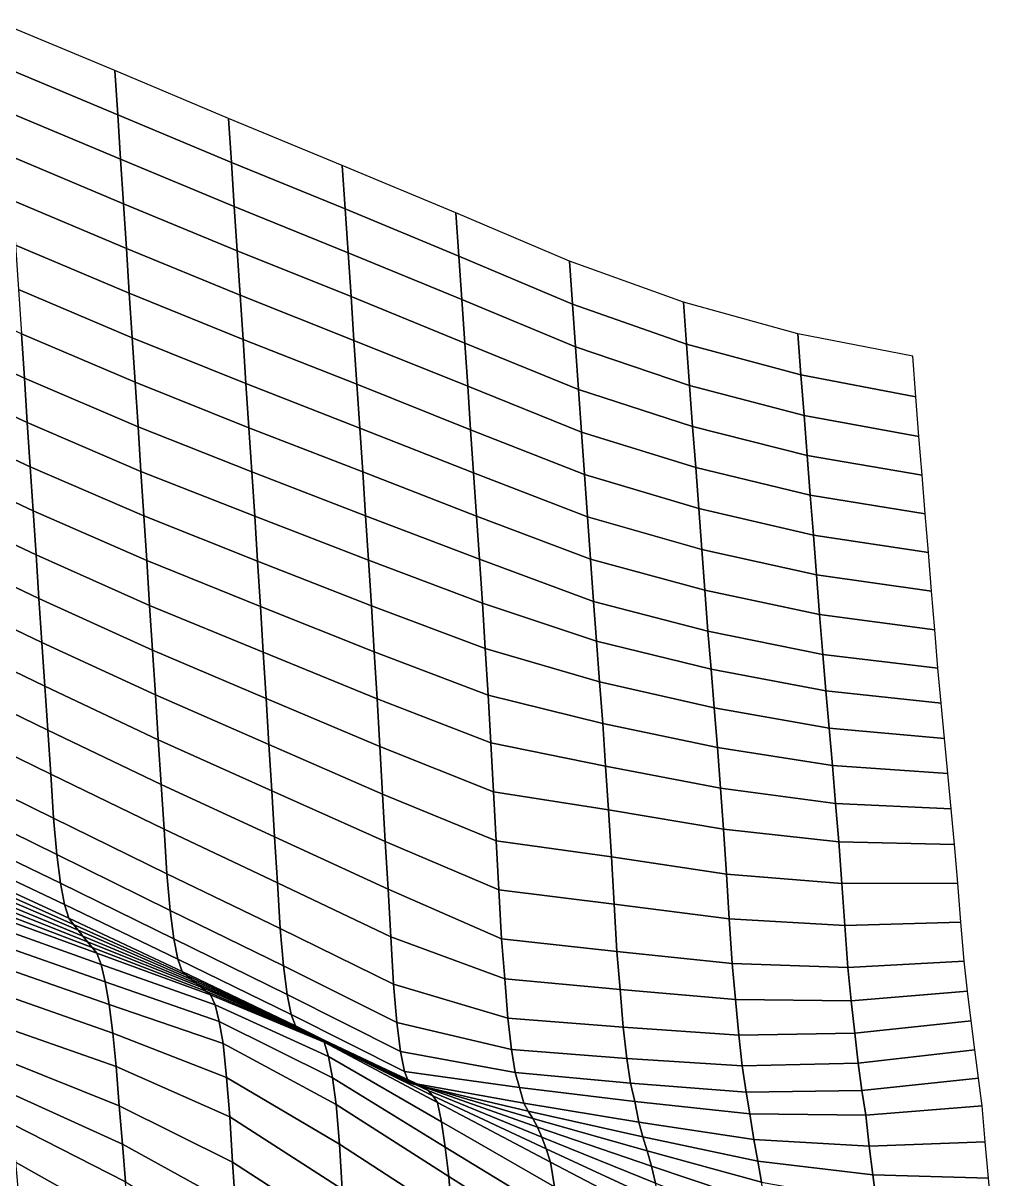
# Model space of a CAD drawing. Header units: metres. Extents: x -4.24 to 0.55, y -2.89 to 0.52.
# Drawn here: x -0.348 to 0.477, y -2.06 to -1.077 of the extents above; entities that cross this region are included whole.
import ezdxf

# ---------------------------------------------------------------- set-up
doc = ezdxf.new("R2010")
doc.units = ezdxf.units.M

msp = doc.modelspace()

# ---------------------------------------------------------------- linework, layer by layer
at = {"layer": 'B2'}
for points in [[(-0.36674, -1.07675, -11.22091), (-0.36425, -1.11421, -11.12969), (-0.26744, -1.1547, -11.1487), (-0.26992, -1.11705, -11.23984)], [(-0.36425, -1.11421, -11.12969), (-0.36177, -1.15185, -11.03855), (-0.26497, -1.19253, -11.05763), (-0.26744, -1.1547, -11.1487)], [(-0.26992, -1.11705, -11.23984), (-0.26744, -1.1547, -11.1487), (-0.17063, -1.19528, -11.16774), (-0.17312, -1.15782, -11.25896)], [(-0.36177, -1.15185, -11.03855), (-0.35931, -1.18977, -10.94752), (-0.26251, -1.23063, -10.96667), (-0.26497, -1.19253, -11.05763)], [(-0.26744, -1.1547, -11.1487), (-0.26497, -1.19253, -11.05763), (-0.16815, -1.23283, -11.07656), (-0.17063, -1.19528, -11.16774)], [(-0.17312, -1.15782, -11.25896), (-0.17063, -1.19528, -11.16774), (-0.07378, -1.23494, -11.18642), (-0.07629, -1.19785, -11.27778)], [(-0.35931, -1.18977, -10.94752), (-0.35684, -1.22769, -10.85648), (-0.26005, -1.26864, -10.87567), (-0.26251, -1.23063, -10.96667)], [(-0.26497, -1.19253, -11.05763), (-0.26251, -1.23063, -10.96667), (-0.16567, -1.27048, -10.98542), (-0.16815, -1.23283, -11.07656)], [(-0.17063, -1.19528, -11.16774), (-0.16815, -1.23283, -11.07656), (-0.07129, -1.27222, -11.09513), (-0.07378, -1.23494, -11.18642)], [(-0.07629, -1.19785, -11.27778), (-0.07378, -1.23494, -11.18642), (0.02304, -1.27516, -11.20531), (0.02053, -1.23816, -11.29671)], [(-0.35684, -1.22769, -10.85648), (-0.35437, -1.26561, -10.76545), (-0.25758, -1.30665, -10.78468), (-0.26005, -1.26864, -10.87567)], [(-0.26251, -1.23063, -10.96667), (-0.26005, -1.26864, -10.87567), (-0.16319, -1.30821, -10.89431), (-0.16567, -1.27048, -10.98542)], [(-0.16815, -1.23283, -11.07656), (-0.16567, -1.27048, -10.98542), (-0.06879, -1.3095, -11.00384), (-0.07129, -1.27222, -11.09513)], [(-0.07378, -1.23494, -11.18642), (-0.07129, -1.27222, -11.09513), (0.02556, -1.31207, -11.11387), (0.02304, -1.27516, -11.20531)], [(0.02053, -1.23816, -11.29671), (0.02304, -1.27516, -11.20531), (0.11984, -1.31592, -11.22443), (0.11732, -1.27928, -11.31598)], [(-0.35437, -1.26561, -10.76545), (-0.3519, -1.30353, -10.67442), (-0.25511, -1.34456, -10.69364), (-0.25758, -1.30665, -10.78468)], [(-0.26005, -1.26864, -10.87567), (-0.25758, -1.30665, -10.78468), (-0.16072, -1.34595, -10.8032), (-0.16319, -1.30821, -10.89431)], [(-0.16567, -1.27048, -10.98542), (-0.16319, -1.30821, -10.89431), (-0.06629, -1.34678, -10.91255), (-0.06879, -1.3095, -11.00384)], [(-0.07129, -1.27222, -11.09513), (-0.06879, -1.3095, -11.00384), (0.02807, -1.34908, -11.02247), (0.02556, -1.31207, -11.11387)], [(0.02304, -1.27516, -11.20531), (0.02556, -1.31207, -11.11387), (0.12238, -1.35238, -11.13281), (0.11984, -1.31592, -11.22443)], [(0.11732, -1.27928, -11.31598), (0.11984, -1.31592, -11.22443), (0.21695, -1.35001, -11.24086), (0.21437, -1.31438, -11.33281)], [(-0.44609, -1.29739, -10.56294), (-0.44359, -1.33476, -10.47169), (-0.34695, -1.37909, -10.49224), (-0.34943, -1.34135, -10.58335)], [(-0.3519, -1.30353, -10.67442), (-0.34943, -1.34135, -10.58335), (-0.25265, -1.38248, -10.60261), (-0.25511, -1.34456, -10.69364)], [(-0.25758, -1.30665, -10.78468), (-0.25511, -1.34456, -10.69364), (-0.15824, -1.38359, -10.71206), (-0.16072, -1.34595, -10.8032)], [(-0.16319, -1.30821, -10.89431), (-0.16072, -1.34595, -10.8032), (-0.0638, -1.38415, -10.82129), (-0.06629, -1.34678, -10.91255)], [(-0.06879, -1.3095, -11.00384), (-0.06629, -1.34678, -10.91255), (0.03058, -1.3859, -10.931), (0.02807, -1.34908, -11.02247)], [(0.02556, -1.31207, -11.11387), (0.02807, -1.34908, -11.02247), (0.12492, -1.38865, -11.04111), (0.12238, -1.35238, -11.13281)], [(0.11984, -1.31592, -11.22443), (0.12238, -1.35238, -11.13281), (0.21953, -1.38528, -11.14876), (0.21695, -1.35001, -11.24086)], [(0.21437, -1.31438, -11.33281), (0.21695, -1.35001, -11.24086), (0.31441, -1.37624, -11.25413), (0.31181, -1.34115, -11.3463)], [(-0.44359, -1.33476, -10.47169), (-0.4411, -1.37204, -10.3804), (-0.34448, -1.41682, -10.40113), (-0.34695, -1.37909, -10.49224)], [(-0.34943, -1.34135, -10.58335), (-0.34695, -1.37909, -10.49224), (-0.25018, -1.4204, -10.51158), (-0.25265, -1.38248, -10.60261)], [(-0.25511, -1.34456, -10.69364), (-0.25265, -1.38248, -10.60261), (-0.15575, -1.42114, -10.62088), (-0.15824, -1.38359, -10.71206)], [(-0.16072, -1.34595, -10.8032), (-0.15824, -1.38359, -10.71206), (-0.0613, -1.42143, -10.73), (-0.0638, -1.38415, -10.82129)], [(-0.06629, -1.34678, -10.91255), (-0.0638, -1.38415, -10.82129), (0.0331, -1.42281, -10.83956), (0.03058, -1.3859, -10.931)], [(0.31181, -1.34115, -11.3463), (0.31441, -1.37624, -11.25413), (0.41222, -1.39479, -11.2643), (0.40959, -1.36025, -11.3567)], [(0.02807, -1.34908, -11.02247), (0.03058, -1.3859, -10.931), (0.12747, -1.42483, -10.94938), (0.12492, -1.38865, -11.04111)], [(0.12238, -1.35238, -11.13281), (0.12492, -1.38865, -11.04111), (0.22214, -1.42018, -11.05651), (0.21953, -1.38528, -11.14876)], [(0.21695, -1.35001, -11.24086), (0.21953, -1.38528, -11.14876), (0.31703, -1.41077, -11.16173), (0.31441, -1.37624, -11.25413)], [(-0.4411, -1.37204, -10.3804), (-0.4386, -1.40932, -10.28911), (-0.34199, -1.45438, -10.30995), (-0.34448, -1.41682, -10.40113)], [(0.31441, -1.37624, -11.25413), (0.31703, -1.41077, -11.16173), (0.41487, -1.4285, -11.17158), (0.41222, -1.39479, -11.2643)], [(-0.34695, -1.37909, -10.49224), (-0.34448, -1.41682, -10.40113), (-0.24771, -1.45832, -10.42054), (-0.25018, -1.4204, -10.51158)], [(-0.25265, -1.38248, -10.60261), (-0.25018, -1.4204, -10.51158), (-0.15327, -1.4587, -10.5297), (-0.15575, -1.42114, -10.62088)], [(-0.15824, -1.38359, -10.71206), (-0.15575, -1.42114, -10.62088), (-0.05881, -1.45871, -10.63871), (-0.0613, -1.42143, -10.73)], [(-0.0638, -1.38415, -10.82129), (-0.0613, -1.42143, -10.73), (0.03562, -1.45954, -10.74805), (0.0331, -1.42281, -10.83956)], [(0.03058, -1.3859, -10.931), (0.0331, -1.42281, -10.83956), (0.13001, -1.46101, -10.85765), (0.12747, -1.42483, -10.94938)], [(0.21953, -1.38528, -11.14876), (0.22214, -1.42018, -11.05651), (0.31968, -1.44467, -11.06908), (0.31703, -1.41077, -11.16173)], [(0.12492, -1.38865, -11.04111), (0.12747, -1.42483, -10.94938), (0.22474, -1.45508, -10.96427), (0.22214, -1.42018, -11.05651)], [(-0.4386, -1.40932, -10.28911), (-0.43609, -1.44641, -10.19774), (-0.33951, -1.49184, -10.21874), (-0.34199, -1.45438, -10.30995)], [(0.31703, -1.41077, -11.16173), (0.31968, -1.44467, -11.06908), (0.41757, -1.46139, -11.07852), (0.41487, -1.4285, -11.17158)], [(-0.34448, -1.41682, -10.40113), (-0.34199, -1.45438, -10.30995), (-0.24524, -1.49624, -10.32951), (-0.24771, -1.45832, -10.42054)], [(-0.25018, -1.4204, -10.51158), (-0.24771, -1.45832, -10.42054), (-0.1508, -1.49652, -10.43863), (-0.15327, -1.4587, -10.5297)], [(-0.15575, -1.42114, -10.62088), (-0.15327, -1.4587, -10.5297), (-0.05631, -1.49608, -10.54746), (-0.05881, -1.45871, -10.63871)], [(-0.0613, -1.42143, -10.73), (-0.05881, -1.45871, -10.63871), (0.03814, -1.49627, -10.65654), (0.03562, -1.45954, -10.74805)], [(0.0331, -1.42281, -10.83956), (0.03562, -1.45954, -10.74805), (0.13256, -1.4971, -10.76588), (0.13001, -1.46101, -10.85765)], [(0.12747, -1.42483, -10.94938), (0.13001, -1.46101, -10.85765), (0.22735, -1.48989, -10.87198), (0.22474, -1.45508, -10.96427)], [(0.22214, -1.42018, -11.05651), (0.22474, -1.45508, -10.96427), (0.32233, -1.47857, -10.97643), (0.31968, -1.44467, -11.06908)], [(0.31968, -1.44467, -11.06908), (0.32233, -1.47857, -10.97643), (0.42026, -1.49437, -10.9855), (0.41757, -1.46139, -11.07852)], [(-0.43609, -1.44641, -10.19774), (-0.43359, -1.48351, -10.10638), (-0.33701, -1.52921, -10.12748), (-0.33951, -1.49184, -10.21874)], [(-0.34199, -1.45438, -10.30995), (-0.33951, -1.49184, -10.21874), (-0.24278, -1.53425, -10.23852), (-0.24524, -1.49624, -10.32951)], [(0.22474, -1.45508, -10.96427), (0.22735, -1.48989, -10.87198), (0.32498, -1.51246, -10.88378), (0.32233, -1.47857, -10.97643)], [(-0.24771, -1.45832, -10.42054), (-0.24524, -1.49624, -10.32951), (-0.14834, -1.53481, -10.34775), (-0.1508, -1.49652, -10.43863)], [(-0.15327, -1.4587, -10.5297), (-0.1508, -1.49652, -10.43863), (-0.05385, -1.53399, -10.45642), (-0.05631, -1.49608, -10.54746)], [(-0.05881, -1.45871, -10.63871), (-0.05631, -1.49608, -10.54746), (0.04067, -1.53291, -10.56499), (0.03814, -1.49627, -10.65654)], [(0.03562, -1.45954, -10.74805), (0.03814, -1.49627, -10.65654), (0.13512, -1.5331, -10.67407), (0.13256, -1.4971, -10.76588)], [(0.13001, -1.46101, -10.85765), (0.13256, -1.4971, -10.76588), (0.22996, -1.5247, -10.7797), (0.22735, -1.48989, -10.87198)], [(-0.43359, -1.48351, -10.10638), (-0.43108, -1.5206, -10.01502), (-0.33452, -1.56649, -10.03619), (-0.33701, -1.52921, -10.12748)], [(0.32233, -1.47857, -10.97643), (0.32498, -1.51246, -10.88378), (0.42296, -1.52726, -10.89244), (0.42026, -1.49437, -10.9855)], [(-0.33951, -1.49184, -10.21874), (-0.33701, -1.52921, -10.12748), (-0.24032, -1.57235, -10.14756), (-0.24278, -1.53425, -10.23852)], [(0.22735, -1.48989, -10.87198), (0.22996, -1.5247, -10.7797), (0.32763, -1.54636, -10.79112), (0.32498, -1.51246, -10.88378)], [(-0.24524, -1.49624, -10.32951), (-0.24278, -1.53425, -10.23852), (-0.14591, -1.57336, -10.25697), (-0.14834, -1.53481, -10.34775)], [(-0.1508, -1.49652, -10.43863), (-0.14834, -1.53481, -10.34775), (-0.05141, -1.57264, -10.36568), (-0.05385, -1.53399, -10.45642)], [(-0.05631, -1.49608, -10.54746), (-0.05385, -1.53399, -10.45642), (0.04315, -1.57055, -10.47385), (0.04067, -1.53291, -10.56499)], [(0.03814, -1.49627, -10.65654), (0.04067, -1.53291, -10.56499), (0.13767, -1.5691, -10.58227), (0.13512, -1.5331, -10.67407)], [(0.13256, -1.4971, -10.76588), (0.13512, -1.5331, -10.67407), (0.23257, -1.55951, -10.68741), (0.22996, -1.5247, -10.7797)], [(0.32498, -1.51246, -10.88378), (0.32763, -1.54636, -10.79112), (0.42566, -1.56015, -10.79939), (0.42296, -1.52726, -10.89244)], [(-0.43108, -1.5206, -10.01502), (-0.42857, -1.55761, -9.92361), (-0.33202, -1.60386, -9.94494), (-0.33452, -1.56649, -10.03619)], [(0.22996, -1.5247, -10.7797), (0.23257, -1.55951, -10.68741), (0.33028, -1.58016, -10.69844), (0.32763, -1.54636, -10.79112)], [(-0.33701, -1.52921, -10.12748), (-0.33452, -1.56649, -10.03619), (-0.23786, -1.61045, -10.0566), (-0.24032, -1.57235, -10.14756)], [(-0.24278, -1.53425, -10.23852), (-0.24032, -1.57235, -10.14756), (-0.14348, -1.61229, -10.16634), (-0.14591, -1.57336, -10.25697)], [(-0.05385, -1.53399, -10.45642), (-0.05141, -1.57264, -10.36568), (0.04558, -1.60911, -10.38307), (0.04315, -1.57055, -10.47385)], [(0.04067, -1.53291, -10.56499), (0.04315, -1.57055, -10.47385), (0.14033, -1.6029, -10.48958), (0.13767, -1.5691, -10.58227)], [(0.13512, -1.5331, -10.67407), (0.13767, -1.5691, -10.58227), (0.23518, -1.59423, -10.59509), (0.23257, -1.55951, -10.68741)], [(-0.14834, -1.53481, -10.34775), (-0.14591, -1.57336, -10.25697), (-0.049, -1.61184, -10.27517), (-0.05141, -1.57264, -10.36568)], [(0.32763, -1.54636, -10.79112), (0.33028, -1.58016, -10.69844), (0.42835, -1.59304, -10.70633), (0.42566, -1.56015, -10.79939)], [(-0.42857, -1.55761, -9.92361), (-0.42607, -1.5947, -9.83225), (-0.32953, -1.64113, -9.85365), (-0.33202, -1.60386, -9.94494)], [(0.23257, -1.55951, -10.68741), (0.23518, -1.59423, -10.59509), (0.33294, -1.61406, -10.60578), (0.33028, -1.58016, -10.69844)], [(-0.33452, -1.56649, -10.03619), (-0.33202, -1.60386, -9.94494), (-0.2354, -1.64855, -9.96564), (-0.23786, -1.61045, -10.0566)], [(-0.24032, -1.57235, -10.14756), (-0.23786, -1.61045, -10.0566), (-0.14108, -1.65158, -10.07586), (-0.14348, -1.61229, -10.16634)], [(-0.14591, -1.57336, -10.25697), (-0.14348, -1.61229, -10.16634), (-0.04663, -1.65177, -10.18494), (-0.049, -1.61184, -10.27517)], [(-0.05141, -1.57264, -10.36568), (-0.049, -1.61184, -10.27517), (0.04797, -1.64877, -10.29274), (0.04558, -1.60911, -10.38307)], [(0.04315, -1.57055, -10.47385), (0.04558, -1.60911, -10.38307), (0.14295, -1.63753, -10.39722), (0.14033, -1.6029, -10.48958)], [(0.13767, -1.5691, -10.58227), (0.14033, -1.6029, -10.48958), (0.2379, -1.62666, -10.50185), (0.23518, -1.59423, -10.59509)], [(0.33028, -1.58016, -10.69844), (0.33294, -1.61406, -10.60578), (0.43105, -1.62584, -10.61324), (0.42835, -1.59304, -10.70633)], [(-0.42607, -1.5947, -9.83225), (-0.42356, -1.63171, -9.74085), (-0.32703, -1.6785, -9.76239), (-0.32953, -1.64113, -9.85365)], [(0.14033, -1.6029, -10.48958), (0.14295, -1.63753, -10.39722), (0.24059, -1.65964, -10.40883), (0.2379, -1.62666, -10.50185)], [(0.23518, -1.59423, -10.59509), (0.2379, -1.62666, -10.50185), (0.33571, -1.64521, -10.51203), (0.33294, -1.61406, -10.60578)], [(-0.33202, -1.60386, -9.94494), (-0.32953, -1.64113, -9.85365), (-0.23295, -1.68674, -9.87471), (-0.2354, -1.64855, -9.96564)], [(-0.23786, -1.61045, -10.0566), (-0.2354, -1.64855, -9.96564), (-0.13867, -1.69087, -9.98538), (-0.14108, -1.65158, -10.07586)], [(-0.14348, -1.61229, -10.16634), (-0.14108, -1.65158, -10.07586), (-0.04428, -1.69234, -10.09498), (-0.04663, -1.65177, -10.18494)], [(-0.049, -1.61184, -10.27517), (-0.04663, -1.65177, -10.18494), (0.05032, -1.68943, -10.20281), (0.04797, -1.64877, -10.29274)], [(0.04558, -1.60911, -10.38307), (0.04797, -1.64877, -10.29274), (0.14553, -1.67289, -10.30516), (0.14295, -1.63753, -10.39722)], [(0.33294, -1.61406, -10.60578), (0.33571, -1.64521, -10.51203), (0.43389, -1.65571, -10.51897), (0.43105, -1.62584, -10.61324)], [(-0.42356, -1.63171, -9.74085), (-0.42106, -1.66889, -9.64952), (-0.32454, -1.71587, -9.67114), (-0.32703, -1.6785, -9.76239)], [(0.2379, -1.62666, -10.50185), (0.24059, -1.65964, -10.40883), (0.33847, -1.67673, -10.41842), (0.33571, -1.64521, -10.51203)], [(-0.32953, -1.64113, -9.85365), (-0.32703, -1.6785, -9.76239), (-0.23048, -1.72475, -9.78372), (-0.23295, -1.68674, -9.87471)], [(0.14295, -1.63753, -10.39722), (0.14553, -1.67289, -10.30516), (0.24325, -1.69336, -10.31611), (0.24059, -1.65964, -10.40883)], [(-0.2354, -1.64855, -9.96564), (-0.23295, -1.68674, -9.87471), (-0.13626, -1.73007, -9.89486), (-0.13867, -1.69087, -9.98538)], [(-0.14108, -1.65158, -10.07586), (-0.13867, -1.69087, -9.98538), (-0.04193, -1.73291, -10.00501), (-0.04428, -1.69234, -10.09498)], [(-0.04663, -1.65177, -10.18494), (-0.04428, -1.69234, -10.09498), (0.05261, -1.73109, -10.11328), (0.05032, -1.68943, -10.20281)], [(0.04797, -1.64877, -10.29274), (0.05032, -1.68943, -10.20281), (0.14807, -1.70925, -10.2135), (0.14553, -1.67289, -10.30516)], [(0.33571, -1.64521, -10.51203), (0.33847, -1.67673, -10.41842), (0.43672, -1.68558, -10.42469), (0.43389, -1.65571, -10.51897)], [(0.24059, -1.65964, -10.40883), (0.24325, -1.69336, -10.31611), (0.34121, -1.7087, -10.32499), (0.33847, -1.67673, -10.41842)], [(-0.42106, -1.66889, -9.64952), (-0.41855, -1.70599, -9.55816), (-0.32205, -1.75334, -9.57992), (-0.32454, -1.71587, -9.67114)], [(-0.32703, -1.6785, -9.76239), (-0.32454, -1.71587, -9.67114), (-0.22802, -1.76285, -9.69276), (-0.23048, -1.72475, -9.78372)], [(0.14553, -1.67289, -10.30516), (0.14807, -1.70925, -10.2135), (0.24588, -1.7278, -10.22368), (0.24325, -1.69336, -10.31611)], [(0.33847, -1.67673, -10.41842), (0.34121, -1.7087, -10.32499), (0.43955, -1.71555, -10.33046), (0.43672, -1.68558, -10.42469)], [(-0.23295, -1.68674, -9.87471), (-0.23048, -1.72475, -9.78372), (-0.13385, -1.76926, -9.80434), (-0.13626, -1.73007, -9.89486)], [(-0.13867, -1.69087, -9.98538), (-0.13626, -1.73007, -9.89486), (-0.03958, -1.77339, -9.91501), (-0.04193, -1.73291, -10.00501)], [(0.05032, -1.68943, -10.20281), (0.05261, -1.73109, -10.11328), (0.15057, -1.74635, -10.12214), (0.14807, -1.70925, -10.2135)], [(-0.04428, -1.69234, -10.09498), (-0.04193, -1.73291, -10.00501), (0.05491, -1.77276, -10.02376), (0.05261, -1.73109, -10.11328)], [(0.24325, -1.69336, -10.31611), (0.24588, -1.7278, -10.22368), (0.34393, -1.74095, -10.23168), (0.34121, -1.7087, -10.32499)], [(-0.41855, -1.70599, -9.55816), (-0.41578, -1.73714, -9.4644), (-0.31927, -1.78431, -9.48609), (-0.32205, -1.75334, -9.57992)], [(0.14807, -1.70925, -10.2135), (0.15057, -1.74635, -10.12214), (0.24847, -1.76288, -10.1315), (0.24588, -1.7278, -10.22368)], [(0.34121, -1.7087, -10.32499), (0.34393, -1.74095, -10.23168), (0.44237, -1.7456, -10.23626), (0.43955, -1.71555, -10.33046)], [(-0.32454, -1.71587, -9.67114), (-0.32205, -1.75334, -9.57992), (-0.22556, -1.80096, -9.6018), (-0.22802, -1.76285, -9.69276)], [(-0.23048, -1.72475, -9.78372), (-0.22802, -1.76285, -9.69276), (-0.13144, -1.80837, -9.71379), (-0.13385, -1.76926, -9.80434)], [(-0.13626, -1.73007, -9.89486), (-0.13385, -1.76926, -9.80434), (-0.03723, -1.81387, -9.82501), (-0.03958, -1.77339, -9.91501)], [(0.05261, -1.73109, -10.11328), (0.05491, -1.77276, -10.02376), (0.15294, -1.78646, -10.03199), (0.15057, -1.74635, -10.12214)], [(0.24588, -1.7278, -10.22368), (0.24847, -1.76288, -10.1315), (0.34664, -1.77357, -10.13851), (0.34393, -1.74095, -10.23168)], [(-0.41578, -1.73714, -9.4644), (-0.41273, -1.76217, -9.36818), (-0.3162, -1.80888, -9.38969), (-0.31927, -1.78431, -9.48609)], [(-0.04193, -1.73291, -10.00501), (-0.03958, -1.77339, -9.91501), (0.05721, -1.81443, -9.93424), (0.05491, -1.77276, -10.02376)], [(0.34393, -1.74095, -10.23168), (0.34664, -1.77357, -10.13851), (0.44519, -1.77575, -10.1421), (0.44237, -1.7456, -10.23626)], [(0.15057, -1.74635, -10.12214), (0.15294, -1.78646, -10.03199), (0.25093, -1.80099, -10.04054), (0.24847, -1.76288, -10.1315)], [(-0.32205, -1.75334, -9.57992), (-0.31927, -1.78431, -9.48609), (-0.22279, -1.83202, -9.50801), (-0.22556, -1.80096, -9.6018)], [(-0.41273, -1.76217, -9.36818), (-0.4094, -1.78116, -9.26953), (-0.31283, -1.82705, -9.29071), (-0.3162, -1.80888, -9.38969)], [(-0.22802, -1.76285, -9.69276), (-0.22556, -1.80096, -9.6018), (-0.12903, -1.84748, -9.62323), (-0.13144, -1.80837, -9.71379)], [(-0.13385, -1.76926, -9.80434), (-0.13144, -1.80837, -9.71379), (-0.03488, -1.85435, -9.735), (-0.03723, -1.81387, -9.82501)], [(0.24847, -1.76288, -10.1315), (0.25093, -1.80099, -10.04054), (0.34921, -1.8092, -10.04656), (0.34664, -1.77357, -10.13851)], [(-0.03958, -1.77339, -9.91501), (-0.03723, -1.81387, -9.82501), (0.05951, -1.85609, -9.84471), (0.05721, -1.81443, -9.93424)], [(0.05491, -1.77276, -10.02376), (0.05721, -1.81443, -9.93424), (0.1553, -1.82667, -9.94187), (0.15294, -1.78646, -10.03199)], [(0.34664, -1.77357, -10.13851), (0.34921, -1.8092, -10.04656), (0.44788, -1.80891, -10.04916), (0.44519, -1.77575, -10.1421)], [(-0.4094, -1.78116, -9.26953), (-0.40579, -1.79403, -9.16842), (-0.30917, -1.83863, -9.18908), (-0.31283, -1.82705, -9.29071)], [(-0.31927, -1.78431, -9.48609), (-0.3162, -1.80888, -9.38969), (-0.21969, -1.85622, -9.41145), (-0.22279, -1.83202, -9.50801)], [(0.15294, -1.78646, -10.03199), (0.1553, -1.82667, -9.94187), (0.25339, -1.83909, -9.94958), (0.25093, -1.80099, -10.04054)], [(-0.40579, -1.79403, -9.16842), (-0.40191, -1.80077, -9.06484), (-0.30521, -1.84382, -9.08487), (-0.30917, -1.83863, -9.18908)], [(-0.40191, -1.80077, -9.06484), (-0.39802, -1.80742, -8.96122), (-0.30125, -1.84892, -8.98063), (-0.30521, -1.84382, -9.08487)], [(-0.39802, -1.80742, -8.96122), (-0.39412, -1.81389, -8.85753), (-0.29729, -1.85383, -8.87632), (-0.30125, -1.84892, -8.98063)], [(-0.3162, -1.80888, -9.38969), (-0.31283, -1.82705, -9.29071), (-0.21629, -1.87357, -9.31214), (-0.21969, -1.85622, -9.41145)], [(-0.22556, -1.80096, -9.6018), (-0.22279, -1.83202, -9.50801), (-0.12628, -1.87927, -9.52974), (-0.12903, -1.84748, -9.62323)], [(-0.13144, -1.80837, -9.71379), (-0.12903, -1.84748, -9.62323), (-0.03252, -1.89473, -9.64496), (-0.03488, -1.85435, -9.735)], [(0.25093, -1.80099, -10.04054), (0.25339, -1.83909, -9.94958), (0.35178, -1.84493, -9.95464), (0.34921, -1.8092, -10.04656)], [(0.34921, -1.8092, -10.04656), (0.35178, -1.84493, -9.95464), (0.45056, -1.84199, -9.95617), (0.44788, -1.80891, -10.04916)], [(-0.39412, -1.81389, -8.85753), (-0.39022, -1.82027, -8.7538), (-0.29332, -1.85874, -8.772), (-0.29729, -1.85383, -8.87632)], [(-0.03723, -1.81387, -9.82501), (-0.03488, -1.85435, -9.735), (0.06215, -1.89017, -9.75213), (0.05951, -1.85609, -9.84471)], [(0.05721, -1.81443, -9.93424), (0.05951, -1.85609, -9.84471), (0.15767, -1.86687, -9.85176), (0.1553, -1.82667, -9.94187)], [(-0.39022, -1.82027, -8.7538), (-0.38632, -1.82655, -8.65004), (-0.28935, -1.86357, -8.66765), (-0.29332, -1.85874, -8.772)], [(-0.38632, -1.82655, -8.65004), (-0.38241, -1.83284, -8.54628), (-0.28537, -1.8683, -8.56326), (-0.28935, -1.86357, -8.66765)], [(-0.31283, -1.82705, -9.29071), (-0.30917, -1.83863, -9.18908), (-0.21257, -1.88397, -9.21004), (-0.21629, -1.87357, -9.31214)], [(0.1553, -1.82667, -9.94187), (0.15767, -1.86687, -9.85176), (0.25585, -1.87728, -9.85866), (0.25339, -1.83909, -9.94958)], [(-0.38241, -1.83284, -8.54628), (-0.37871, -1.84351, -8.44428), (-0.28162, -1.87797, -8.46086), (-0.28537, -1.8683, -8.56326)], [(-0.30917, -1.83863, -9.18908), (-0.30521, -1.84382, -9.08487), (-0.20854, -1.88733, -9.10509), (-0.21257, -1.88397, -9.21004)], [(-0.22279, -1.83202, -9.50801), (-0.21969, -1.85622, -9.41145), (-0.12319, -1.90357, -9.43322), (-0.12628, -1.87927, -9.52974)], [(0.25339, -1.83909, -9.94958), (0.25585, -1.87728, -9.85866), (0.35435, -1.88065, -9.86273), (0.35178, -1.84493, -9.95464)], [(-0.37871, -1.84351, -8.44428), (-0.37521, -1.85876, -8.34412), (-0.2781, -1.89275, -8.36052), (-0.28162, -1.87797, -8.46086)], [(-0.30521, -1.84382, -9.08487), (-0.30125, -1.84892, -8.98063), (-0.2045, -1.89078, -9.00019), (-0.20854, -1.88733, -9.10509)], [(-0.30125, -1.84892, -8.98063), (-0.29729, -1.85383, -8.87632), (-0.20046, -1.89405, -8.89521), (-0.2045, -1.89078, -9.00019)], [(-0.12903, -1.84748, -9.62323), (-0.12628, -1.87927, -9.52974), (-0.02981, -1.92726, -9.55176), (-0.03252, -1.89473, -9.64496)], [(0.35178, -1.84493, -9.95464), (0.35435, -1.88065, -9.86273), (0.45325, -1.87515, -9.86323), (0.45056, -1.84199, -9.95617)], [(-0.37521, -1.85876, -8.34412), (-0.37191, -1.8783, -8.24569), (-0.27479, -1.91211, -8.26201), (-0.2781, -1.89275, -8.36052)], [(-0.29729, -1.85383, -8.87632), (-0.29332, -1.85874, -8.772), (-0.19642, -1.89731, -8.79023), (-0.20046, -1.89405, -8.89521)], [(-0.29332, -1.85874, -8.772), (-0.28935, -1.86357, -8.66765), (-0.19238, -1.90058, -8.68526), (-0.19642, -1.89731, -8.79023)], [(-0.21969, -1.85622, -9.41145), (-0.21629, -1.87357, -9.31214), (-0.11978, -1.92064, -9.3338), (-0.12319, -1.90357, -9.43322)], [(-0.03488, -1.85435, -9.735), (-0.03252, -1.89473, -9.64496), (0.06481, -1.9237, -9.65933), (0.06215, -1.89017, -9.75213)], [(0.05951, -1.85609, -9.84471), (0.06215, -1.89017, -9.75213), (0.16038, -1.89939, -9.75856), (0.15767, -1.86687, -9.85176)], [(-0.28935, -1.86357, -8.66765), (-0.28537, -1.8683, -8.56326), (-0.18833, -1.90376, -8.58024), (-0.19238, -1.90058, -8.68526)], [(-0.28537, -1.8683, -8.56326), (-0.28162, -1.87797, -8.46086), (-0.18453, -1.91242, -8.47744), (-0.18833, -1.90376, -8.58024)], [(0.15767, -1.86687, -9.85176), (0.16038, -1.89939, -9.75856), (0.25865, -1.90788, -9.76468), (0.25585, -1.87728, -9.85866)], [(-0.37191, -1.8783, -8.24569), (-0.36881, -1.90232, -8.14907), (-0.2717, -1.93632, -8.16546), (-0.27479, -1.91211, -8.26201)], [(-0.28162, -1.87797, -8.46086), (-0.2781, -1.89275, -8.36052), (-0.18099, -1.92657, -8.37684), (-0.18453, -1.91242, -8.47744)], [(-0.21629, -1.87357, -9.31214), (-0.21257, -1.88397, -9.21004), (-0.11603, -1.93031, -9.2314), (-0.11978, -1.92064, -9.3338)], [(0.25585, -1.87728, -9.85866), (0.25865, -1.90788, -9.76468), (0.35725, -1.90888, -9.7678), (0.35435, -1.88065, -9.86273)], [(0.35435, -1.88065, -9.86273), (0.35725, -1.90888, -9.7678), (0.45627, -1.90082, -9.76726), (0.45325, -1.87515, -9.86323)], [(-0.21257, -1.88397, -9.21004), (-0.20854, -1.88733, -9.10509), (-0.11194, -1.93257, -9.12601), (-0.11603, -1.93031, -9.2314)], [(-0.20854, -1.88733, -9.10509), (-0.2045, -1.89078, -9.00019), (-0.10785, -1.93483, -9.02063), (-0.11194, -1.93257, -9.12601)], [(-0.12628, -1.87927, -9.52974), (-0.12319, -1.90357, -9.43322), (-0.02675, -1.9521, -9.45546), (-0.02981, -1.92726, -9.55176)], [(-0.2781, -1.89275, -8.36052), (-0.27479, -1.91211, -8.26201), (-0.17764, -1.9452, -8.27804), (-0.18099, -1.92657, -8.37684)], [(-0.2045, -1.89078, -9.00019), (-0.20046, -1.89405, -8.89521), (-0.10377, -1.93719, -8.91529), (-0.10785, -1.93483, -9.02063)], [(-0.20046, -1.89405, -8.89521), (-0.19642, -1.89731, -8.79023), (-0.09968, -1.93945, -8.8099), (-0.10377, -1.93719, -8.91529)], [(-0.19642, -1.89731, -8.79023), (-0.19238, -1.90058, -8.68526), (-0.0956, -1.9418, -8.70456), (-0.09968, -1.93945, -8.8099)], [(-0.03252, -1.89473, -9.64496), (-0.02981, -1.92726, -9.55176), (0.0678, -1.95028, -9.56374), (0.06481, -1.9237, -9.65933)], [(0.06215, -1.89017, -9.75213), (0.06481, -1.9237, -9.65933), (0.16312, -1.93137, -9.66513), (0.16038, -1.89939, -9.75856)], [(-0.36881, -1.90232, -8.14907), (-0.36591, -1.93082, -8.05424), (-0.2688, -1.96473, -8.0706), (-0.2717, -1.93632, -8.16546)], [(-0.19238, -1.90058, -8.68526), (-0.18833, -1.90376, -8.58024), (-0.09151, -1.94406, -8.59917), (-0.0956, -1.9418, -8.70456)], [(-0.18833, -1.90376, -8.58024), (-0.18453, -1.91242, -8.47744), (-0.08788, -1.95629, -8.4978), (-0.09151, -1.94406, -8.59917)], [(-0.12319, -1.90357, -9.43322), (-0.11978, -1.92064, -9.3338), (-0.02333, -1.96918, -9.35604), (-0.02675, -1.9521, -9.45546)], [(0.16038, -1.89939, -9.75856), (0.16312, -1.93137, -9.66513), (0.26147, -1.93803, -9.67052), (0.25865, -1.90788, -9.76468)], [(0.25865, -1.90788, -9.76468), (0.26147, -1.93803, -9.67052), (0.36019, -1.93656, -9.67264), (0.35725, -1.90888, -9.7678)], [(0.35725, -1.90888, -9.7678), (0.36019, -1.93656, -9.67264), (0.45932, -1.92594, -9.67108), (0.45627, -1.90082, -9.76726)], [(-0.27479, -1.91211, -8.26201), (-0.2717, -1.93632, -8.16546), (-0.17477, -1.97415, -8.1834), (-0.17764, -1.9452, -8.27804)], [(-0.18453, -1.91242, -8.47744), (-0.18099, -1.92657, -8.37684), (-0.08451, -1.97446, -8.39882), (-0.08788, -1.95629, -8.4978)], [(-0.18099, -1.92657, -8.37684), (-0.17764, -1.9452, -8.27804), (-0.08136, -1.9973, -8.30172), (-0.08451, -1.97446, -8.39882)], [(-0.11978, -1.92064, -9.3338), (-0.11603, -1.93031, -9.2314), (-0.01956, -1.97839, -9.25346), (-0.02333, -1.96918, -9.35604)], [(-0.02981, -1.92726, -9.55176), (-0.02675, -1.9521, -9.45546), (0.07109, -1.97001, -9.46538), (0.0678, -1.95028, -9.56374)], [(0.06481, -1.9237, -9.65933), (0.0678, -1.95028, -9.56374), (0.1661, -1.95795, -9.56954), (0.16312, -1.93137, -9.66513)], [(0.36019, -1.93656, -9.67264), (0.36322, -1.96204, -9.5766), (0.46239, -1.9506, -9.57471), (0.45932, -1.92594, -9.67108)], [(-0.36591, -1.93082, -8.05424), (-0.36302, -1.95932, -7.95942), (-0.26613, -1.99826, -7.9778), (-0.2688, -1.96473, -8.0706)], [(-0.2717, -1.93632, -8.16546), (-0.2688, -1.96473, -8.0706), (-0.1721, -2.00768, -8.0906), (-0.17477, -1.97415, -8.1834)], [(-0.11603, -1.93031, -9.2314), (-0.11194, -1.93257, -9.12601), (-0.01543, -1.97973, -9.14771), (-0.01956, -1.97839, -9.25346)], [(-0.11194, -1.93257, -9.12601), (-0.10785, -1.93483, -9.02063), (-0.01127, -1.98035, -9.04166), (-0.01543, -1.97973, -9.14771)], [(-0.10785, -1.93483, -9.02063), (-0.10377, -1.93719, -8.91529), (-0.00716, -1.98225, -8.93613), (-0.01127, -1.98035, -9.04166)], [(-0.10377, -1.93719, -8.91529), (-0.09968, -1.93945, -8.8099), (-0.00311, -1.98533, -8.83108), (-0.00716, -1.98225, -8.93613)], [(0.16312, -1.93137, -9.66513), (0.1661, -1.95795, -9.56954), (0.26446, -1.96434, -9.57482), (0.26147, -1.93803, -9.67052)], [(0.26147, -1.93803, -9.67052), (0.26446, -1.96434, -9.57482), (0.36322, -1.96204, -9.5766), (0.36019, -1.93656, -9.67264)], [(-0.17764, -1.9452, -8.27804), (-0.17477, -1.97415, -8.1834), (-0.07869, -2.03083, -8.20892), (-0.08136, -1.9973, -8.30172)], [(-0.09968, -1.93945, -8.8099), (-0.0956, -1.9418, -8.70456), (0.00087, -1.98979, -8.72658), (-0.00311, -1.98533, -8.83108)], [(-0.0956, -1.9418, -8.70456), (-0.09151, -1.94406, -8.59917), (0.0048, -1.99552, -8.6226), (0.00087, -1.98979, -8.72658)], [(-0.09151, -1.94406, -8.59917), (-0.08788, -1.95629, -8.4978), (0.00824, -2.01205, -8.52295), (0.0048, -1.99552, -8.6226)], [(-0.08788, -1.95629, -8.4978), (-0.08451, -1.97446, -8.39882), (0.01146, -2.03342, -8.42526), (0.00824, -2.01205, -8.52295)], [(-0.02675, -1.9521, -9.45546), (-0.02333, -1.96918, -9.35604), (0.07471, -1.98269, -9.36419), (0.07109, -1.97001, -9.46538)], [(0.0678, -1.95028, -9.56374), (0.07109, -1.97001, -9.46538), (0.16933, -1.97905, -9.47173), (0.1661, -1.95795, -9.56954)], [(0.36322, -1.96204, -9.5766), (0.36635, -1.98533, -9.47968), (0.46549, -1.97471, -9.47812), (0.46239, -1.9506, -9.57471)], [(-0.36302, -1.95932, -7.95942), (-0.36008, -1.987, -7.86427), (-0.26343, -2.03096, -7.88467), (-0.26613, -1.99826, -7.9778)], [(-0.2688, -1.96473, -8.0706), (-0.26613, -1.99826, -7.9778), (-0.16967, -2.04633, -7.99986), (-0.1721, -2.00768, -8.0906)], [(0.1661, -1.95795, -9.56954), (0.16933, -1.97905, -9.47173), (0.26764, -1.98671, -9.47753), (0.26446, -1.96434, -9.57482)], [(0.26446, -1.96434, -9.57482), (0.26764, -1.98671, -9.47753), (0.36635, -1.98533, -9.47968), (0.36322, -1.96204, -9.5766)], [(-0.17477, -1.97415, -8.1834), (-0.1721, -2.00768, -8.0906), (-0.07624, -2.0692, -8.11807), (-0.07869, -2.03083, -8.20892)], [(-0.08451, -1.97446, -8.39882), (-0.08136, -1.9973, -8.30172), (0.01452, -2.05845, -8.32904), (0.01146, -2.03342, -8.42526)], [(-0.02333, -1.96918, -9.35604), (-0.01956, -1.97839, -9.25346), (0.07829, -1.99602, -9.26326), (0.07471, -1.98269, -9.36419)], [(0.07109, -1.97001, -9.46538), (0.07471, -1.98269, -9.36419), (0.17282, -1.99457, -9.37168), (0.16933, -1.97905, -9.47173)], [(0.36635, -1.98533, -9.47968), (0.36959, -2.00633, -9.38184), (0.46861, -1.99828, -9.38131), (0.46549, -1.97471, -9.47812)], [(-0.36008, -1.987, -7.86427), (-0.35711, -2.01386, -7.76878), (-0.2607, -2.06303, -7.79128), (-0.26343, -2.03096, -7.88467)], [(-0.01956, -1.97839, -9.25346), (-0.01543, -1.97973, -9.14771), (0.08217, -2.00285, -9.15972), (0.07829, -1.99602, -9.26326)], [(-0.01543, -1.97973, -9.14771), (-0.01127, -1.98035, -9.04166), (0.08608, -2.00905, -9.05592), (0.08217, -2.00285, -9.15972)], [(-0.01127, -1.98035, -9.04166), (-0.00716, -1.98225, -8.93613), (0.08994, -2.01634, -8.95256), (0.08608, -2.00905, -9.05592)], [(-0.00716, -1.98225, -8.93613), (-0.00311, -1.98533, -8.83108), (0.09374, -2.025, -8.84976), (0.08994, -2.01634, -8.95256)], [(-0.00311, -1.98533, -8.83108), (0.00087, -1.98979, -8.72658), (0.09748, -2.03494, -8.74746), (0.09374, -2.025, -8.84976)], [(0.07471, -1.98269, -9.36419), (0.07829, -1.99602, -9.26326), (0.17621, -2.01219, -9.27248), (0.17282, -1.99457, -9.37168)], [(0.16933, -1.97905, -9.47173), (0.17282, -1.99457, -9.37168), (0.27099, -2.00507, -9.37862), (0.26764, -1.98671, -9.47753)], [(0.26764, -1.98671, -9.47753), (0.27099, -2.00507, -9.37862), (0.36959, -2.00633, -9.38184), (0.36635, -1.98533, -9.47968)], [(0.00087, -1.98979, -8.72658), (0.0048, -1.99552, -8.6226), (0.10115, -2.04625, -8.64572), (0.09748, -2.03494, -8.74746)], [(0.0048, -1.99552, -8.6226), (0.00824, -2.01205, -8.52295), (0.10439, -2.06726, -8.54788), (0.10115, -2.04625, -8.64572)], [(0.07829, -1.99602, -9.26326), (0.08217, -2.00285, -9.15972), (0.17983, -2.02478, -9.17126), (0.17621, -2.01219, -9.27248)], [(0.17282, -1.99457, -9.37168), (0.17621, -2.01219, -9.27248), (0.27419, -2.02699, -9.28115), (0.27099, -2.00507, -9.37862)], [(-0.26613, -1.99826, -7.9778), (-0.26343, -2.03096, -7.88467), (-0.16719, -2.08407, -7.90876), (-0.16967, -2.04633, -7.99986)], [(-0.08136, -1.9973, -8.30172), (-0.07869, -2.03083, -8.20892), (0.01713, -2.09307, -8.23668), (0.01452, -2.05845, -8.32904)], [(0.08217, -2.00285, -9.15972), (0.08608, -2.00905, -9.05592), (0.18348, -2.03664, -9.06974), (0.17983, -2.02478, -9.17126)], [(0.27099, -2.00507, -9.37862), (0.27419, -2.02699, -9.28115), (0.37258, -2.03264, -9.28614), (0.36959, -2.00633, -9.38184)], [(0.36959, -2.00633, -9.38184), (0.37258, -2.03264, -9.28614), (0.4714, -2.02897, -9.28737), (0.46861, -1.99828, -9.38131)], [(-0.35711, -2.01386, -7.76878), (-0.3544, -2.04638, -7.67558), (-0.25821, -2.10058, -7.7001), (-0.2607, -2.06303, -7.79128)], [(-0.1721, -2.00768, -8.0906), (-0.16967, -2.04633, -7.99986), (-0.07383, -2.1084, -8.02755), (-0.07624, -2.0692, -8.11807)], [(0.00824, -2.01205, -8.52295), (0.01146, -2.03342, -8.42526), (0.10746, -2.09192, -8.45152), (0.10439, -2.06726, -8.54788)], [(0.08608, -2.00905, -9.05592), (0.08994, -2.01634, -8.95256), (0.18707, -2.04979, -8.96874), (0.18348, -2.03664, -9.06974)], [(0.08994, -2.01634, -8.95256), (0.09374, -2.025, -8.84976), (0.19061, -2.06412, -8.86821), (0.18707, -2.04979, -8.96874)], [(0.17621, -2.01219, -9.27248), (0.17983, -2.02478, -9.17126), (0.27754, -2.04543, -9.18228), (0.27419, -2.02699, -9.28115)], [(0.09374, -2.025, -8.84976), (0.09748, -2.03494, -8.74746), (0.19409, -2.07982, -8.76824), (0.19061, -2.06412, -8.86821)], [(0.17983, -2.02478, -9.17126), (0.18348, -2.03664, -9.06974), (0.28092, -2.06324, -9.08315), (0.27754, -2.04543, -9.18228)], [(-0.26343, -2.03096, -7.88467), (-0.2607, -2.06303, -7.79128), (-0.16471, -2.1218, -7.81765), (-0.16719, -2.08407, -7.90876)], [(-0.07869, -2.03083, -8.20892), (-0.07624, -2.0692, -8.11807), (0.01958, -2.13154, -8.14587), (0.01713, -2.09307, -8.23668)], [(0.01146, -2.03342, -8.42526), (0.01452, -2.05845, -8.32904), (0.11041, -2.11923, -8.35621), (0.10746, -2.09192, -8.45152)], [(0.09748, -2.03494, -8.74746), (0.10115, -2.04625, -8.64572), (0.19751, -2.0968, -8.66878), (0.19409, -2.07982, -8.76824)], [(0.27419, -2.02699, -9.28115), (0.27754, -2.04543, -9.18228), (0.37567, -2.05703, -9.18966), (0.37258, -2.03264, -9.28614)], [(0.37258, -2.03264, -9.28614), (0.37567, -2.05703, -9.18966), (0.47419, -2.05976, -9.19347), (0.4714, -2.02897, -9.28737)], [(0.18348, -2.03664, -9.06974), (0.18707, -2.04979, -8.96874), (0.28425, -2.08223, -8.9845), (0.28092, -2.06324, -9.08315)], [(0.27754, -2.04543, -9.18228), (0.28092, -2.06324, -9.08315), (0.37877, -2.08087, -9.09296), (0.37567, -2.05703, -9.18966)], [(-0.3544, -2.04638, -7.67558), (-0.35163, -2.07772, -7.5819), (-0.25571, -2.13777, -7.60878), (-0.25821, -2.10058, -7.7001)], [(-0.16967, -2.04633, -7.99986), (-0.16719, -2.08407, -7.90876), (-0.07138, -2.14659, -7.93663), (-0.07383, -2.1084, -8.02755)], [(0.10115, -2.04625, -8.64572), (0.10439, -2.06726, -8.54788), (0.20054, -2.12238, -8.57278), (0.19751, -2.0968, -8.66878)], [(0.18707, -2.04979, -8.96874), (0.19061, -2.06412, -8.86821), (0.28753, -2.10232, -8.8863), (0.28425, -2.08223, -8.9845)], [(0.01452, -2.05845, -8.32904), (0.01713, -2.09307, -8.23668), (0.11297, -2.15514, -8.26437), (0.11041, -2.11923, -8.35621)], [(0.37567, -2.05703, -9.18966), (0.37877, -2.08087, -9.09296), (0.47699, -2.09046, -9.09953), (0.47419, -2.05976, -9.19347)]]:
    msp.add_3dface(points, dxfattribs=at)

doc.saveas('drawing.dxf')
